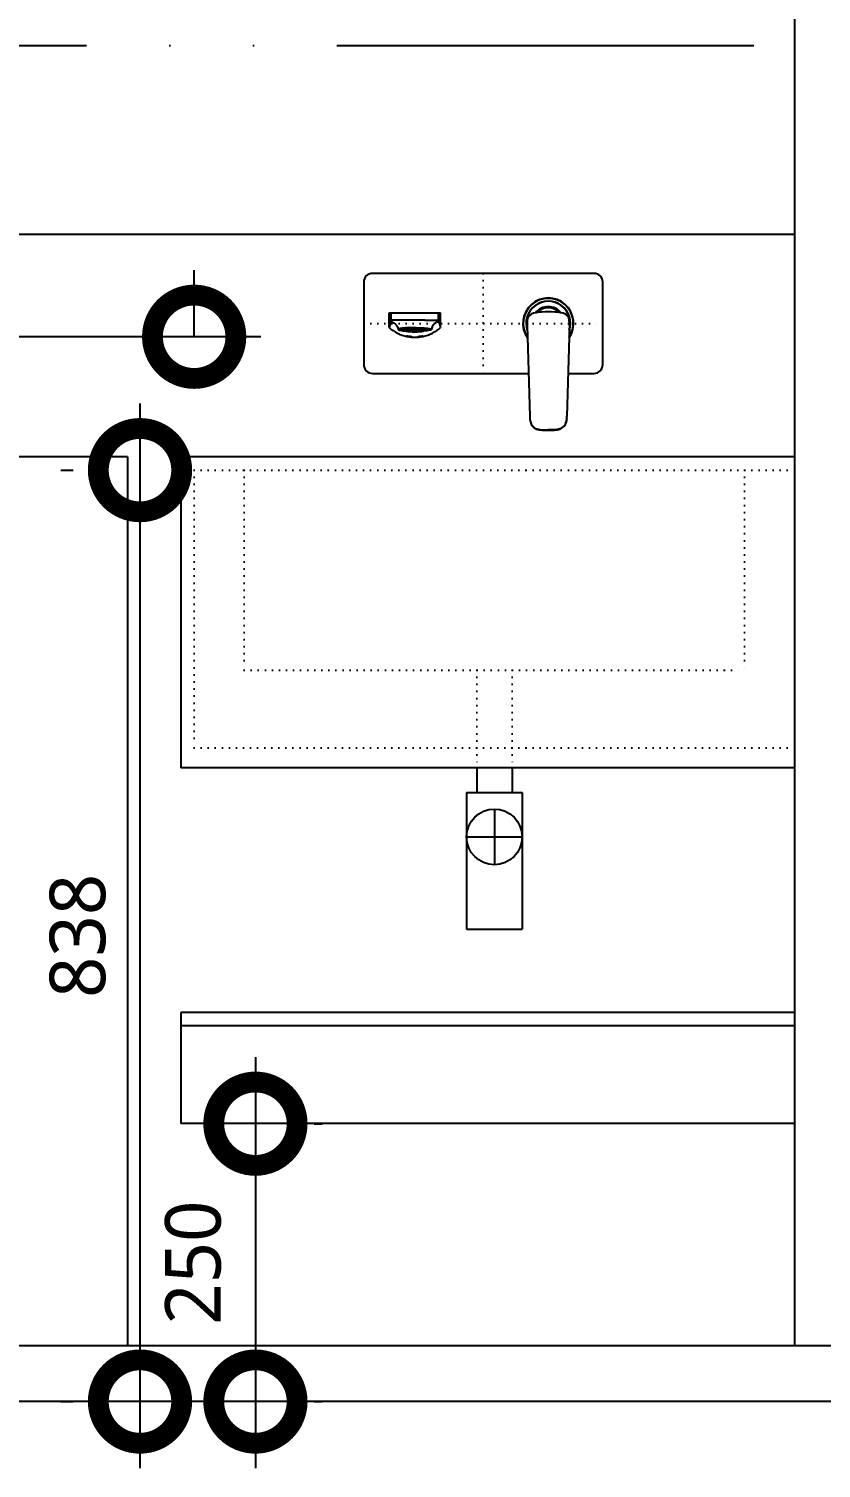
# Model space of a CAD drawing. Header units: millimetres. Extents: x 0 to 460316, y -63250 to 103204.
# Drawn here: x 181875 to 182587, y 47692 to 48987 of the extents above; entities that cross this region are included whole.
import ezdxf

# ---------------------------------------------------------------- set-up
doc = ezdxf.new("R2010")
doc.units = ezdxf.units.MM
doc.header["$LTSCALE"] = 25
doc.linetypes.add('ACAD_ISO05W100', pattern=[33, 24, -3, 0, -3, 0, -3])
doc.linetypes.add('DOT', pattern=[0.25, 0, -0.25])
for name, color, linetype in [('06-LIGHT', 4, 'Continuous'), ('ac-site', 253, 'Continuous'), ('ac-text', 7, 'Continuous'), ('BATH', 4, 'Continuous')]:
    doc.layers.add(name, color=color, linetype=linetype)
doc.styles.add('맑은고딕', font='malgun.ttf')
doc.dimstyles.new('세부 도면', dxfattribs={"dimtxt": 50, "dimasz": 150, "dimexe": 60, "dimexo": 120, "dimgap": 30, "dimtad": 1, "dimtoh": 1, "dimdec": 0, "dimlunit": 6, "dimtxsty": '맑은고딕', "dimblk": 'DOTSMALL', "dimcen": 2.5, "dimdle": 60, "dimclrt": 7, "dimadec": 0, "dimazin": 0, "dimtfac": 1, "dimtdec": 0, "dimtmove": 2, "dimatfit": 3, "dimldrblk": 'DOTSMALL', "dimfxl": 5, "dimarcsym": 0})

# ---------------------------------------------------------------- blocks, each defined once
blk = doc.blocks.new('_DotSmall')
at = {"color": 0, "linetype": 'ByBlock', "const_width": 0.5}
blk.add_lwpolyline([(-0.0625, 0, 1), (0.0625, 0, 1)], format="xyb", close=True, dxfattribs=at)
blk = doc.blocks.new('*D453')
at = {"layer": 'ac-site', "color": 0, "lineweight": -2}
for p, q in [((181248.3, 48710.4), (181248.3, 48770.4)), ((182023.3, 48710.4), (182023.3, 48770.4)), ((182083.3, 48710.4), (181188.3, 48710.4))]:
    blk.add_line(p, q, dxfattribs=at)
at = {"layer": 'Defpoints', "color": 0}
for p in [(181248.3, 48710.4), (181248.3, 48590.4), (182023.3, 48590.4)]:
    blk.add_point(p, dxfattribs=at)
at = {"layer": 'ac-site', "color": 0, "lineweight": -2, "xscale": 150, "yscale": 150, "zscale": 150, "rotation": 180}
blk.add_blockref('_DotSmall', (181248.3, 48710.4), dxfattribs=at)
at = {"layer": 'ac-site', "color": 0, "lineweight": -2, "xscale": 150, "yscale": 150, "zscale": 150}
blk.add_blockref('_DotSmall', (182023.3, 48710.4), dxfattribs=at)
at = {"layer": 'ac-site', "color": 7, "insert": (181635.8, 48765.8), "char_height": 50, "attachment_point": 5, "style": '맑은고딕'}
blk.add_mtext('775', dxfattribs=at)
blk = doc.blocks.new('*D454')
at = {"layer": 'ac-site', "color": 0, "lineweight": -2}
for p, q in [((181974.6, 48650.4), (181974.6, 47692.4)), ((181903.3, 48590.4), (181914.6, 48590.4)), ((181903.3, 47752.4), (181914.6, 47752.4))]:
    blk.add_line(p, q, dxfattribs=at)
at = {"layer": 'Defpoints', "color": 0}
for p in [(182023.3, 48590.4), (181974.6, 47752.4), (182023.3, 47752.4)]:
    blk.add_point(p, dxfattribs=at)
at = {"layer": 'ac-site', "color": 0, "lineweight": -2, "xscale": 150, "yscale": 150, "zscale": 150}
for p, rotation in [((181974.6, 48590.4), 90), ((181974.6, 47752.4), 270)]:
    blk.add_blockref('_DotSmall', p, dxfattribs=dict(at, rotation=rotation))
at = {"layer": 'ac-site', "color": 7, "insert": (181918.7, 48171.4), "char_height": 50, "attachment_point": 5, "rotation": 90, "style": '맑은고딕'}
blk.add_mtext('838', dxfattribs=at)
blk = doc.blocks.new('*D460')
at = {"layer": 'ac-site', "color": 0, "lineweight": -2}
for p, q in [((182078.4, 48062.4), (182078.4, 47692.4)), ((182131.3, 48002.4), (182138.4, 48002.4)), ((182131.3, 47752.4), (182138.4, 47752.4))]:
    blk.add_line(p, q, dxfattribs=at)
at = {"layer": 'Defpoints', "color": 0}
for p in [(182011.3, 48002.4), (182011.3, 47752.4), (182078.4, 47752.4)]:
    blk.add_point(p, dxfattribs=at)
at = {"layer": 'ac-site', "color": 0, "lineweight": -2, "xscale": 150, "yscale": 150, "zscale": 150}
for p, rotation in [((182078.4, 48002.4), 90), ((182078.4, 47752.4), 270)]:
    blk.add_blockref('_DotSmall', p, dxfattribs=dict(at, rotation=rotation))
at = {"layer": 'ac-site', "color": 7, "insert": (182022.5, 47877.4), "char_height": 50, "attachment_point": 5, "rotation": 90, "style": '맑은고딕'}
blk.add_mtext('250', dxfattribs=at)

msp = doc.modelspace()

# ---------------------------------------------------------------- linework, layer by layer
at = {"lineweight": -3}
for p, q in [((182175.76, 48759.45), (182175.76, 48685.45)), ((182382.76, 48767.45), (182183.76, 48767.45)), ((182390.76, 48685.45), (182390.76, 48759.45)), ((182198.56, 48731.95), (182244.97, 48731.95)), ((182198.56, 48718.79), (182198.56, 48731.95)), ((182200.15, 48723.91), (182198.56, 48718.79)), ((182200.25, 48724.24), (182200.15, 48723.91)), ((182200.44, 48724.84), (182200.25, 48724.24)), ((182200.48, 48724.96), (182200.44, 48724.84)), ((182200.48, 48724.96), (182200.48, 48731.95)), ((182204.46, 48721.65), (182204.47, 48721.65)), ((182239.06, 48721.65), (182239.06, 48721.65)), ((182243.05, 48724.96), (182243.05, 48731.95)), ((182243.05, 48724.96), (182243.08, 48724.84)), ((182243.08, 48724.84), (182243.27, 48724.24)), ((182243.27, 48724.24), (182243.37, 48723.91)), ((182243.37, 48723.91), (182244.97, 48718.79)), ((182244.97, 48718.79), (182244.97, 48731.95)), ((182322.74, 48720.4), (182325.04, 48638.6)), ((182360.78, 48720.4), (182358.49, 48638.6)), ((182360.8, 48721.44), (182360.8, 48722.74)), ((182212.76, 48717.9), (182212.76, 48716.77)), ((182212.76, 48716.77), (182212.81, 48716.67)), ((182212.81, 48716.67), (182213.81, 48715.69)), ((182213.78, 48715.64), (182213.86, 48715.63)), ((182214.86, 48716.04), (182214.31, 48716.08)), ((182214.66, 48716.15), (182215.26, 48716.12)), ((182214.66, 48716.15), (182214.66, 48716.15)), ((182214.76, 48716.05), (182214.76, 48715.97)), ((182214.76, 48715.97), (182214.86, 48715.97)), ((182214.86, 48715.97), (182214.86, 48716.04)), ((182215.76, 48716.08), (182215.16, 48716.04)), ((182215.16, 48716.04), (182215.16, 48715.97)), ((182215.16, 48715.97), (182215.76, 48715.94)), ((182215.26, 48715.9), (182215.18, 48715.89)), ((182215.26, 48716.12), (182215.26, 48716.26)), ((182215.26, 48716.12), (182215.86, 48716.15)), ((182215.86, 48715.86), (182215.26, 48715.9)), ((182215.86, 48716.23), (182215.28, 48716.26)), ((182215.61, 48716.31), (182215.76, 48716.3)), ((182215.76, 48716.3), (182216.36, 48716.33)), ((182215.76, 48716.3), (182215.76, 48716.32)), ((182216.36, 48716.04), (182215.76, 48716.08)), ((182215.76, 48715.94), (182215.76, 48716.08)), ((182215.76, 48715.94), (182216.36, 48715.97)), ((182215.86, 48716.15), (182215.86, 48716.23)), ((182215.86, 48715.81), (182215.86, 48715.86)), ((182216.76, 48716.26), (182216.16, 48716.23)), ((182216.16, 48716.23), (182216.16, 48716.15)), ((182216.16, 48716.15), (182216.76, 48716.12)), ((182216.76, 48715.9), (182216.16, 48715.86)), ((182216.16, 48715.86), (182216.16, 48715.79)), ((182216.16, 48715.79), (182216.76, 48715.75)), ((182216.35, 48716.39), (182216.32, 48716.39)), ((182216.36, 48716.39), (182216.35, 48716.39)), ((182216.36, 48716.33), (182216.36, 48716.39)), ((182216.36, 48715.97), (182216.36, 48716.04)), ((182216.65, 48716.42), (182216.64, 48716.42)), ((182217.26, 48716.44), (182216.66, 48716.41)), ((182216.66, 48716.41), (182216.66, 48716.33)), ((182216.66, 48716.33), (182217.26, 48716.3)), ((182217.26, 48716.08), (182216.66, 48716.04)), ((182216.66, 48716.04), (182216.66, 48715.97)), ((182216.66, 48715.97), (182217.26, 48715.94)), ((182217.36, 48716.23), (182216.76, 48716.26)), ((182216.76, 48716.12), (182216.76, 48716.26)), ((182216.76, 48716.12), (182217.36, 48716.15)), ((182217.36, 48715.86), (182216.76, 48715.9)), ((182216.76, 48715.75), (182216.76, 48715.9)), ((182216.76, 48715.75), (182217.36, 48715.79)), ((182217.26, 48715.72), (182216.96, 48715.7)), ((182217.26, 48716.46), (182217.25, 48716.46)), ((182217.86, 48716.41), (182217.26, 48716.44)), ((182217.26, 48716.3), (182217.26, 48716.44)), ((182217.26, 48716.3), (182217.86, 48716.33)), ((182217.86, 48716.04), (182217.26, 48716.08)), ((182217.26, 48715.94), (182217.26, 48716.08)), ((182217.26, 48715.94), (182217.86, 48715.97)), ((182217.86, 48715.68), (182217.26, 48715.72)), ((182217.36, 48716.15), (182217.36, 48716.23)), ((182217.36, 48715.79), (182217.36, 48715.86)), ((182218.26, 48716.26), (182217.66, 48716.23)), ((182217.66, 48716.23), (182217.66, 48716.15)), ((182217.66, 48716.15), (182218.26, 48716.12)), ((182218.26, 48715.9), (182217.66, 48715.86)), ((182217.66, 48715.86), (182217.66, 48715.79)), ((182217.66, 48715.79), (182218.26, 48715.75)), ((182217.86, 48716.33), (182217.86, 48716.41)), ((182217.86, 48715.97), (182217.86, 48716.04)), ((182217.86, 48715.64), (182217.86, 48715.68)), ((182218.26, 48716.48), (182217.88, 48716.5)), ((182218.76, 48716.44), (182218.16, 48716.41)), ((182218.16, 48716.41), (182218.16, 48716.33)), ((182218.16, 48716.33), (182218.76, 48716.3)), ((182218.76, 48715.72), (182218.16, 48715.68)), ((182218.16, 48715.68), (182218.16, 48715.62)), ((182218.29, 48716.53), (182218.26, 48716.52)), ((182218.26, 48716.48), (182218.26, 48716.52)), ((182218.86, 48716.51), (182218.26, 48716.48)), ((182218.86, 48716.23), (182218.26, 48716.26)), ((182218.26, 48716.12), (182218.26, 48716.26)), ((182218.26, 48716.12), (182218.86, 48716.15)), ((182218.86, 48715.86), (182218.26, 48715.9)), ((182218.26, 48715.75), (182218.26, 48715.9)), ((182218.26, 48715.75), (182218.86, 48715.79)), ((182219.36, 48716.41), (182218.76, 48716.44)), ((182218.76, 48716.3), (182218.76, 48716.44)), ((182218.76, 48716.3), (182219.36, 48716.33)), ((182219.36, 48715.68), (182218.76, 48715.72)), ((182218.86, 48716.55), (182218.86, 48716.51)), ((182218.86, 48716.15), (182218.86, 48716.23)), ((182218.86, 48715.79), (182218.86, 48715.86)), ((182218.96, 48715.71), (182218.96, 48715.59)), ((182218.96, 48715.59), (182219.36, 48715.61)), ((182219.16, 48716.51), (182219.16, 48716.56)), ((182219.76, 48716.48), (182219.16, 48716.51)), ((182219.76, 48716.26), (182219.16, 48716.23)), ((182219.16, 48716.23), (182219.16, 48716.15)), ((182219.16, 48716.15), (182219.76, 48716.12)), ((182219.76, 48715.9), (182219.16, 48715.86)), ((182219.16, 48715.86), (182219.16, 48715.79)), ((182219.16, 48715.79), (182219.76, 48715.75)), ((182219.36, 48716.33), (182219.36, 48716.41)), ((182219.36, 48715.61), (182219.36, 48715.68)), ((182220.26, 48716.44), (182219.66, 48716.41)), ((182219.66, 48716.41), (182219.66, 48716.33)), ((182219.66, 48716.33), (182220.26, 48716.3)), ((182220.26, 48716.08), (182219.66, 48716.04)), ((182219.66, 48716.04), (182219.66, 48715.97)), ((182219.66, 48715.97), (182220.26, 48715.94)), ((182220.26, 48715.72), (182219.66, 48715.68)), ((182219.66, 48715.68), (182219.66, 48715.61)), ((182219.66, 48715.61), (182220.26, 48715.57)), ((182219.76, 48716.48), (182219.76, 48716.58)), ((182220.36, 48716.51), (182219.76, 48716.48)), ((182220.36, 48716.23), (182219.76, 48716.26)), ((182219.76, 48716.12), (182219.76, 48716.26)), ((182219.76, 48716.12), (182220.36, 48716.15)), ((182220.36, 48715.86), (182219.76, 48715.9)), ((182219.76, 48715.75), (182219.76, 48715.9)), ((182219.76, 48715.75), (182220.36, 48715.79)), ((182220.86, 48716.41), (182220.26, 48716.44)), ((182220.26, 48716.3), (182220.26, 48716.44)), ((182220.26, 48716.3), (182220.86, 48716.33)), ((182220.86, 48716.04), (182220.26, 48716.08)), ((182220.26, 48715.94), (182220.26, 48716.08)), ((182220.26, 48715.94), (182220.86, 48715.97)), ((182220.86, 48715.68), (182220.26, 48715.72)), ((182220.26, 48715.57), (182220.26, 48715.72)), ((182220.26, 48715.57), (182220.86, 48715.61)), ((182220.27, 48716.59), (182220.36, 48716.59)), ((182220.36, 48716.59), (182220.36, 48716.51)), ((182220.36, 48716.15), (182220.36, 48716.23)), ((182220.36, 48715.79), (182220.36, 48715.86)), ((182220.66, 48716.59), (182220.92, 48716.6)), ((182220.66, 48716.51), (182220.66, 48716.59)), ((182221.26, 48716.48), (182220.66, 48716.51)), ((182221.26, 48716.26), (182220.66, 48716.23)), ((182220.66, 48716.23), (182220.66, 48716.15)), ((182220.66, 48716.15), (182221.26, 48716.12)), ((182221.26, 48715.9), (182220.66, 48715.86)), ((182220.66, 48715.86), (182220.66, 48715.79)), ((182220.66, 48715.79), (182221.26, 48715.75)), ((182220.86, 48716.33), (182220.86, 48716.41)), ((182220.86, 48715.97), (182220.86, 48716.04)), ((182220.86, 48715.61), (182220.86, 48715.68)), ((182221.76, 48716.08), (182221.16, 48716.04)), ((182221.16, 48716.04), (182221.16, 48715.97)), ((182221.16, 48715.97), (182221.76, 48715.94)), ((182221.76, 48715.72), (182221.16, 48715.68)), ((182221.16, 48715.68), (182221.16, 48715.61)), ((182221.16, 48715.61), (182221.76, 48715.57)), ((182221.22, 48715.54), (182221.26, 48715.54)), ((182221.26, 48716.48), (182221.26, 48716.61)), ((182221.86, 48716.51), (182221.26, 48716.48)), ((182221.86, 48716.23), (182221.26, 48716.26)), ((182221.26, 48716.12), (182221.26, 48716.26)), ((182221.26, 48716.12), (182221.86, 48716.15)), ((182221.86, 48715.86), (182221.26, 48715.9)), ((182221.26, 48715.75), (182221.26, 48715.9)), ((182221.26, 48715.75), (182221.86, 48715.79)), ((182221.31, 48715.54), (182221.26, 48715.54)), ((182221.52, 48716.61), (182221.86, 48716.59)), ((182221.86, 48716.61), (182221.76, 48716.61)), ((182222.36, 48716.04), (182221.76, 48716.08)), ((182221.76, 48715.94), (182221.76, 48716.08)), ((182221.76, 48715.94), (182222.36, 48715.97)), ((182222.36, 48715.68), (182221.76, 48715.72)), ((182221.76, 48715.57), (182221.76, 48715.72)), ((182221.76, 48715.57), (182222.36, 48715.61)), ((182221.86, 48716.59), (182221.86, 48716.51)), ((182221.86, 48716.15), (182221.86, 48716.23)), ((182221.86, 48715.79), (182221.86, 48715.86)), ((182222.16, 48716.59), (182222.44, 48716.6)), ((182222.16, 48716.51), (182222.16, 48716.59)), ((182222.76, 48716.48), (182222.16, 48716.51)), ((182222.76, 48716.26), (182222.16, 48716.23)), ((182222.16, 48716.23), (182222.16, 48716.15)), ((182222.16, 48716.15), (182222.76, 48716.12)), ((182222.76, 48715.9), (182222.16, 48715.86)), ((182222.16, 48715.86), (182222.16, 48715.79)), ((182222.16, 48715.79), (182222.76, 48715.75)), ((182222.36, 48715.97), (182222.36, 48716.04)), ((182222.36, 48715.61), (182222.36, 48715.68)), ((182223.26, 48716.44), (182222.66, 48716.41)), ((182222.66, 48716.41), (182222.66, 48716.33)), ((182222.66, 48716.33), (182223.26, 48716.3)), ((182223.26, 48716.08), (182222.66, 48716.04)), ((182222.66, 48716.04), (182222.66, 48715.97)), ((182222.66, 48715.97), (182223.26, 48715.94)), ((182223.26, 48715.72), (182222.66, 48715.68)), ((182222.66, 48715.68), (182222.66, 48715.61)), ((182222.66, 48715.61), (182223.26, 48715.57)), ((182222.76, 48716.48), (182222.76, 48716.6)), ((182223.36, 48716.51), (182222.76, 48716.48)), ((182223.36, 48716.23), (182222.76, 48716.26)), ((182222.76, 48716.12), (182222.76, 48716.26)), ((182222.76, 48716.12), (182223.36, 48716.15)), ((182223.36, 48715.86), (182222.76, 48715.9)), ((182222.76, 48715.75), (182222.76, 48715.9)), ((182222.76, 48715.75), (182223.36, 48715.79)), ((182223.3, 48717.69), (182223.26, 48717.7)), ((182223.86, 48716.41), (182223.26, 48716.44)), ((182223.26, 48716.3), (182223.26, 48716.44)), ((182223.26, 48716.3), (182223.86, 48716.33)), ((182223.86, 48716.04), (182223.26, 48716.08)), ((182223.26, 48715.94), (182223.26, 48716.08)), ((182223.26, 48715.94), (182223.86, 48715.97)), ((182223.86, 48715.68), (182223.26, 48715.72)), ((182223.26, 48715.57), (182223.26, 48715.72)), ((182223.26, 48715.57), (182223.86, 48715.61)), ((182223.27, 48716.59), (182223.36, 48716.59)), ((182223.36, 48716.59), (182223.36, 48716.51)), ((182223.36, 48716.15), (182223.36, 48716.23)), ((182223.36, 48715.79), (182223.36, 48715.86)), ((182223.66, 48716.51), (182223.66, 48716.58)), ((182224.26, 48716.48), (182223.66, 48716.51)), ((182224.26, 48716.26), (182223.66, 48716.23)), ((182223.66, 48716.23), (182223.66, 48716.15)), ((182223.66, 48716.15), (182224.26, 48716.12)), ((182224.26, 48715.9), (182223.66, 48715.86)), ((182223.66, 48715.86), (182223.66, 48715.79)), ((182223.66, 48715.79), (182224.26, 48715.75)), ((182223.86, 48716.33), (182223.86, 48716.41)), ((182223.86, 48715.97), (182223.86, 48716.04)), ((182223.86, 48715.61), (182223.86, 48715.68)), ((182224.76, 48716.08), (182224.16, 48716.04)), ((182224.16, 48716.04), (182224.16, 48715.97)), ((182224.16, 48715.97), (182224.76, 48715.94)), ((182224.76, 48715.72), (182224.16, 48715.68)), ((182224.16, 48715.68), (182224.16, 48715.61)), ((182224.16, 48715.61), (182224.56, 48715.59)), ((182224.26, 48716.48), (182224.26, 48716.57)), ((182224.27, 48716.57), (182224.26, 48716.57)), ((182224.86, 48716.51), (182224.26, 48716.48)), ((182224.86, 48716.23), (182224.26, 48716.26)), ((182224.26, 48716.12), (182224.26, 48716.26)), ((182224.26, 48716.12), (182224.86, 48716.15)), ((182224.86, 48715.86), (182224.26, 48715.9)), ((182224.26, 48715.75), (182224.26, 48715.9)), ((182224.26, 48715.75), (182224.86, 48715.79)), ((182224.56, 48715.71), (182224.56, 48715.59)), ((182225.36, 48716.04), (182224.76, 48716.08)), ((182224.76, 48715.94), (182224.76, 48716.08)), ((182224.76, 48715.94), (182225.36, 48715.97)), ((182225.36, 48715.68), (182224.76, 48715.72)), ((182224.86, 48716.54), (182224.86, 48716.51)), ((182224.86, 48716.15), (182224.86, 48716.23)), ((182224.86, 48715.79), (182224.86, 48715.86)), ((182225.16, 48716.51), (182225.16, 48716.53)), ((182225.23, 48716.53), (182225.16, 48716.53)), ((182225.76, 48716.48), (182225.16, 48716.51)), ((182225.76, 48716.26), (182225.16, 48716.23)), ((182225.16, 48716.23), (182225.16, 48716.15)), ((182225.16, 48716.15), (182225.76, 48716.12)), ((182225.76, 48715.9), (182225.16, 48715.86)), ((182225.16, 48715.86), (182225.16, 48715.79)), ((182225.16, 48715.79), (182225.76, 48715.75)), ((182225.36, 48715.97), (182225.36, 48716.04)), ((182225.36, 48715.62), (182225.36, 48715.68)), ((182226.26, 48716.44), (182225.66, 48716.41)), ((182225.66, 48716.41), (182225.66, 48716.33)), ((182225.66, 48716.33), (182226.26, 48716.3)), ((182226.26, 48716.08), (182225.66, 48716.04)), ((182225.66, 48716.04), (182225.66, 48715.97)), ((182225.66, 48715.97), (182226.26, 48715.94)), ((182226.26, 48715.72), (182225.66, 48715.68)), ((182225.66, 48715.68), (182225.66, 48715.64)), ((182225.77, 48716.5), (182225.68, 48716.5)), ((182225.9, 48716.49), (182225.76, 48716.48)), ((182225.76, 48716.48), (182225.76, 48716.49)), ((182226.36, 48716.23), (182225.76, 48716.26)), ((182225.76, 48716.12), (182225.76, 48716.26)), ((182225.76, 48716.12), (182226.36, 48716.15)), ((182226.36, 48715.86), (182225.76, 48715.9)), ((182225.76, 48715.75), (182225.76, 48715.9)), ((182225.76, 48715.75), (182226.36, 48715.79)), ((182226.27, 48716.46), (182226.26, 48716.46)), ((182226.86, 48716.41), (182226.26, 48716.44)), ((182226.26, 48716.3), (182226.26, 48716.44)), ((182226.26, 48716.3), (182226.86, 48716.33)), ((182226.86, 48716.04), (182226.26, 48716.08)), ((182226.26, 48715.94), (182226.26, 48716.08)), ((182226.26, 48715.94), (182226.86, 48715.97)), ((182226.56, 48715.7), (182226.26, 48715.72)), ((182226.36, 48716.15), (182226.36, 48716.23)), ((182226.36, 48715.79), (182226.36, 48715.86)), ((182227.26, 48716.26), (182226.66, 48716.23)), ((182226.66, 48716.23), (182226.66, 48716.15)), ((182226.66, 48716.15), (182227.26, 48716.12)), ((182227.26, 48715.9), (182226.66, 48715.86)), ((182226.66, 48715.86), (182226.66, 48715.79)), ((182226.66, 48715.79), (182227.21, 48715.76)), ((182226.86, 48716.33), (182226.86, 48716.41)), ((182226.86, 48715.97), (182226.86, 48716.04)), ((182226.88, 48716.42), (182226.88, 48716.42)), ((182227.16, 48716.39), (182227.16, 48716.33)), ((182227.17, 48716.39), (182227.16, 48716.39)), ((182227.16, 48716.33), (182227.76, 48716.3)), ((182227.76, 48716.08), (182227.16, 48716.04)), ((182227.16, 48716.04), (182227.16, 48715.97)), ((182227.16, 48715.97), (182227.76, 48715.94)), ((182227.2, 48716.39), (182227.17, 48716.39)), ((182227.21, 48715.9), (182227.21, 48715.76)), ((182227.86, 48716.23), (182227.26, 48716.26)), ((182227.26, 48716.12), (182227.26, 48716.26)), ((182227.26, 48716.12), (182227.86, 48716.15)), ((182227.86, 48715.86), (182227.26, 48715.9)), ((182227.76, 48716.3), (182227.76, 48716.32)), ((182227.76, 48716.3), (182227.91, 48716.31)), ((182228.36, 48716.04), (182227.76, 48716.08)), ((182227.76, 48715.94), (182227.76, 48716.08)), ((182227.76, 48715.94), (182228.36, 48715.97)), ((182227.86, 48716.15), (182227.86, 48716.23)), ((182227.86, 48715.83), (182227.86, 48715.86)), ((182228.38, 48716.24), (182228.16, 48716.23)), ((182228.16, 48716.23), (182228.16, 48716.15)), ((182228.16, 48716.15), (182228.76, 48716.12)), ((182228.36, 48715.97), (182228.36, 48716.04)), ((182229.21, 48716.08), (182228.66, 48716.04)), ((182228.66, 48716.04), (182228.66, 48715.97)), ((182228.66, 48715.97), (182228.77, 48715.97)), ((182228.76, 48716.12), (182228.76, 48716.18)), ((182228.76, 48716.12), (182228.98, 48716.13)), ((182228.77, 48716.05), (182228.77, 48715.97)), ((182229.75, 48715.64), (182229.67, 48715.63)), ((182230.71, 48716.67), (182229.72, 48715.69)), ((182230.76, 48717.9), (182230.76, 48716.77)), ((182183.76, 48677.45), (182323.95, 48677.45)), ((182359.58, 48677.45), (182382.76, 48677.45)), ((182325.04, 48638.6), (182325.19, 48636.37)), ((182325.48, 48634.7), (182325.49, 48634.66)), ((182357.91, 48633.94), (182358.33, 48636.37)), ((182358.04, 48634.7), (182358.03, 48634.66)), ((182358.33, 48636.37), (182358.49, 48638.6)), ((182277.36, 48322.45), (182277.36, 48300.45)), ((182309.16, 48322.45), (182309.16, 48300.45)), ((182268.26, 48300.45), (182318.26, 48300.45)), ((182268.26, 48300.45), (182268.26, 48177.45)), ((182318.26, 48300.45), (182318.26, 48177.45)), ((182268.26, 48177.45), (182318.26, 48177.45))]:
    msp.add_line(p, q, dxfattribs=at)
for points in [[(182341.76, 48732.81), (182338.94, 48732.78), (182335.99, 48732.67), (182333.25, 48732.44), (182330.73, 48732.07), (182328.4, 48731.49), (182326.32, 48730.6), (182324.59, 48729.24), (182323.44, 48727.36), (182322.89, 48725.17), (182322.72, 48722.74)], [(182360.8, 48722.74), (182360.63, 48725.17), (182360.08, 48727.36), (182358.93, 48729.24), (182357.21, 48730.6), (182355.12, 48731.49), (182352.8, 48732.07), (182350.27, 48732.44), (182347.53, 48732.67), (182344.58, 48732.78), (182341.76, 48732.81)], [(182202.96, 48722.97), (182203.02, 48722.93), (182203.19, 48722.8), (182203.51, 48722.54), (182203.99, 48722.11), (182204.46, 48721.65)], [(182204.47, 48721.65), (182205, 48721.05), (182205.61, 48720.2), (182206.11, 48719.3), (182206.47, 48718.38), (182206.69, 48717.52), (182206.76, 48716.95)], [(182239.06, 48721.65), (182238.53, 48721.05), (182237.91, 48720.2), (182237.42, 48719.3), (182237.06, 48718.38), (182236.83, 48717.52), (182236.76, 48716.95)], [(182240.56, 48722.97), (182240.5, 48722.93), (182240.33, 48722.8), (182240.01, 48722.54), (182239.53, 48722.11), (182239.06, 48721.65)], [(182325.19, 48636.37), (182325.62, 48633.94), (182326.37, 48631.77), (182327.54, 48629.88), (182329.18, 48628.41), (182331.2, 48627.4), (182333.55, 48626.78), (182336.16, 48626.46), (182339.01, 48626.33), (182341.76, 48626.3)], [(182341.76, 48626.3), (182344.52, 48626.33), (182347.36, 48626.46), (182349.98, 48626.78), (182352.32, 48627.4), (182354.35, 48628.41), (182355.98, 48629.88), (182357.15, 48631.77), (182357.91, 48633.94)]]:
    msp.add_lwpolyline(points, dxfattribs=at)
for centre, radius, start, end in [((182183.76, 48759.45), 8, 90, 180), ((182382.76, 48759.45), 8, 0, 90), ((182341.76, 48722.45), 22.85, 324.96225, 215.03775), ((182341.76, 48722.45), 22.5, 326.33749, 213.66251), ((182341.76, 48722.45), 20, 340.84728, 199.15272), ((182341.76, 48722.45), 19.85, 342.27291, 197.72709), ((182341.76, 48722.45), 15, 39.15761, 140.84239), ((182341.76, 48722.45), 13.95, 44.6077, 135.39164), ((182223.62, 48765.7), 47.59, 240.59235, 241.94249), ((182223.78, 44772.09), 3953.37, 90.02925, 90.16025), ((182219.82, 44835.58), 3889.88, 89.83725, 89.97137), ((182219.9, 48765.7), 47.59, 298.05751, 299.40765), ((182358.45, 48722.12), 35.73, 179.00167, 179.9527), ((182370.37, 48722.11), 47.66, 179.95146, 180.80085), ((182394.99, 48722.47), 72.28, 180.81674, 181.64504), ((182288.53, 48722.47), 72.28, 358.35496, 359.18326), ((182325.08, 48722.12), 35.73, 0.0473, 1.10636), ((182313.15, 48722.11), 47.66, 359.19915, 0.04854), ((182221.76, 48744.83), 34.88, 228.30202, 258.1042), ((182212.6, 48706.84), 10.96, 102.01322, 102.22504), ((182214.72, 48694.96), 23.03, 98.19531, 98.95242), ((182217.06, 48754.6), 38.25, 263.58662, 263.71453), ((182221.77, 48744.86), 34.91, 258.10537, 264.78567), ((182218.91, 48683.8), 33.82, 95.17754, 96.20858), ((182219.46, 48677.79), 39.85, 94.75956, 95.18249), ((182219.98, 48671.36), 46.3, 94.00756, 94.74452), ((182219.54, 48683.1), 33.44, 94.97306, 95.45717), ((182219.76, 48680.59), 35.96, 94.798, 94.96524), ((182220.14, 48675.95), 40.61, 94.07162, 94.78309), ((182220.39, 48672.41), 44.16, 93.93994, 94.06948), ((182220.59, 48669.51), 47.08, 93.57969, 93.93656), ((182220.78, 48666.53), 50.06, 93.35816, 93.57954), ((182220.99, 48662.79), 53.81, 92.91387, 93.35366), ((182220.96, 48768.82), 53.27, 266.6626, 266.98577), ((182221.28, 48656.92), 59.69, 92.33209, 92.87453), ((182221.76, 48744.86), 34.91, 264.78974, 269.9973), ((182221.45, 48652.88), 63.72, 92.0632, 92.33282), ((182221.72, 48787.72), 72.18, 267.81329, 269.60566), ((182221.58, 48649.01), 67.6, 91.54759, 92.05906), ((182221.7, 48636.32), 81.39, 91.01478, 91.43679), ((182221.69, 48644.9), 71.71, 91.06546, 91.54602), ((182221.74, 48634.26), 83.45, 90.73733, 91.01488), ((182221.73, 48642.96), 73.65, 90.83185, 91.06601), ((182221.75, 48633.37), 84.33, 90.60238, 90.73737), ((182221.76, 48640.99), 75.62, 90.37577, 90.83065), ((182221.76, 48632.48), 85.23, 90.40082, 90.60231), ((182221.76, 48631.68), 86.03, 90.00034, 90.40081), ((182221.76, 48640.26), 76.35, 89.99999, 90.37613), ((182221.76, 48791.95), 76.41, 269.66162, 270.00013), ((182221.76, 48631.88), 85.83, 89.59901, 90.00074), ((182221.78, 48788.95), 73.42, 269.98926, 272.1722), ((182221.76, 48744.86), 34.91, 270.0027, 275.21026), ((182221.76, 48640.22), 76.39, 89.69903, 89.92473), ((182221.77, 48640.99), 75.62, 89.24532, 89.7001), ((182221.77, 48632.5), 85.21, 89.39648, 89.59893), ((182221.79, 48634.11), 83.6, 88.98762, 89.39775), ((182221.8, 48643.41), 73.2, 88.77506, 89.24695), ((182221.84, 48637.05), 80.66, 88.55994, 88.96223), ((182221.85, 48645.62), 70.99, 88.53083, 88.77507), ((182221.94, 48649), 67.61, 88.0311, 88.53472), ((182221.9, 48639.6), 78.1, 88.33988, 88.56), ((182222.02, 48643.41), 74.3, 87.88153, 88.34348), ((182222.12, 48654.07), 62.54, 87.4809, 88.03021), ((182222.22, 48648.74), 68.97, 87.3844, 87.88527), ((182222.31, 48658.35), 58.25, 87.18831, 87.48077), ((182221.76, 48744.86), 34.91, 275.21433, 281.89463), ((182222.56, 48663.41), 53.18, 86.64337, 87.12383), ((182222.56, 48768.82), 53.27, 273.01423, 273.3374), ((182222.42, 48653.11), 64.59, 87.12229, 87.3842), ((182222.87, 48661.52), 56.17, 86.11441, 87.14792), ((182222.99, 48670.42), 46.17, 85.93381, 86.54253), ((182223.22, 48673.75), 42.82, 85.79912, 85.9239), ((182223.58, 48678.43), 38.13, 85.04032, 85.81578), ((182223.78, 48751.26), 35.66, 274.47134, 275.5205), ((182223.55, 48671.46), 46.21, 85.37015, 86.12027), ((182224.04, 48683.77), 32.77, 84.53785, 85.03192), ((182224.22, 48679.59), 38.05, 84.50141, 85.38741), ((182221.76, 48744.83), 34.88, 281.8958, 311.69798), ((182226.46, 48754.6), 38.25, 276.28547, 276.41338), ((182228.66, 48694), 23.99, 81.09691, 81.85453), ((182230.88, 48706.65), 11.15, 77.90083, 78.04102), ((182183.76, 48685.45), 8, 180, 270), ((182382.76, 48685.45), 8, 270, 0), ((182358.99, 48639.91), 33.98, 181.60327, 182.22014), ((182357.02, 48639.84), 32.01, 182.22017, 182.87102), ((182353.61, 48639.65), 28.59, 182.84333, 184.99213), ((182329.92, 48639.65), 28.59, 355.00787, 357.15667), ((182326.5, 48639.84), 32.01, 357.12898, 357.77983), ((182324.53, 48639.91), 33.98, 357.77986, 358.39673)]:
    msp.add_arc(centre, radius, start, end, dxfattribs=at)
for points, knots in [([(182212.72, 48725.45), (182211.81, 48725.44), (182209.99, 48725.44), (182207.34, 48725.41), (182205.22, 48725.39), (182203.69, 48725.35), (182202.74, 48725.32), (182201.99, 48725.28), (182201.44, 48725.24), (182201.04, 48725.2), (182200.75, 48725.14), (182200.51, 48725.07), (182200.48, 48724.96)], [0, 0, 0, 0, 0.2234487, 0.4421748, 0.647463, 0.7386325, 0.8166467, 0.8780118, 0.9224853, 0.9527058, 0.9722926, 1, 1, 1, 1]), ([(182201.23, 48723.7), (182201.37, 48723.65), (182201.97, 48723.46), (182202.56, 48723.22), (182202.96, 48722.97)], [0, 0, 0, 0, 0.2347521, 1, 1, 1, 1]), ([(182230.87, 48725.45), (182231.78, 48725.44), (182233.59, 48725.43), (182236.23, 48725.41), (182238.34, 48725.39), (182239.86, 48725.35), (182240.8, 48725.32), (182241.55, 48725.28), (182242.1, 48725.24), (182242.48, 48725.19), (182242.78, 48725.14), (182243.01, 48725.07), (182243.04, 48724.96)], [0, 0, 0, 0, 0.2239312, 0.4430406, 0.6484665, 0.7395377, 0.8173442, 0.8784613, 0.9227243, 0.9528084, 0.9723202, 1, 1, 1, 1]), ([(182242.29, 48723.7), (182242.15, 48723.65), (182241.55, 48723.46), (182240.97, 48723.22), (182240.56, 48722.97)], [0, 0, 0, 0, 0.2347521, 1, 1, 1, 1]), ([(182207.19, 48717.34), (182207.12, 48717.31), (182207.01, 48717.25), (182206.87, 48717.16), (182206.78, 48717.06), (182206.76, 48716.99), (182206.76, 48716.95)], [0, 0, 0, 0, 0.3532057, 0.6281015, 0.8350784, 1, 1, 1, 1]), ([(182206.76, 48716.95), (182206.77, 48716.88), (182206.88, 48716.76), (182207.06, 48716.65), (182207.28, 48716.56), (182207.54, 48716.46), (182208.01, 48716.33), (182209.12, 48716.1), (182211.1, 48715.84), (182212.81, 48715.7), (182213.78, 48715.64)], [0, 0, 0, 0, 0.0325935, 0.0577504, 0.08983, 0.1290484, 0.1754455, 0.2895515, 0.5989179, 1, 1, 1, 1]), ([(182208.26, 48717.65), (182208.05, 48717.6), (182207.69, 48717.52), (182207.33, 48717.4), (182207.19, 48717.34)], [0, 0, 0, 0, 0.5675007, 1, 1, 1, 1]), ([(182221.76, 48718.53), (182220.38, 48718.53), (182217.72, 48718.5), (182213.99, 48718.33), (182211.22, 48718.1), (182209.38, 48717.86), (182208.6, 48717.72), (182208.26, 48717.65)], [0, 0, 0, 0, 0.3060717, 0.5885629, 0.8258114, 0.9216871, 1, 1, 1, 1]), ([(182213.49, 48715.95), (182213.04, 48715.99), (182212.22, 48716.08), (182211.24, 48716.21), (182210.57, 48716.33), (182210.15, 48716.41), (182209.8, 48716.5), (182209.51, 48716.59), (182209.28, 48716.69), (182209.13, 48716.78), (182209.04, 48716.87), (182209.01, 48716.94), (182209.01, 48717.01), (182209.07, 48717.11), (182209.28, 48717.26), (182209.48, 48717.33), (182209.64, 48717.38)], [0, 0, 0, 0, 0.2455388, 0.4536396, 0.5423304, 0.6201978, 0.6869562, 0.7423985, 0.7865445, 0.8198143, 0.8435397, 0.853022, 0.862007, 0.8824024, 0.9109702, 1, 1, 1, 1]), ([(182221.76, 48718.3), (182221.03, 48718.3), (182219.59, 48718.28), (182217.48, 48718.23), (182215.5, 48718.13), (182213.72, 48718), (182212.38, 48717.87), (182211.44, 48717.74), (182210.86, 48717.65), (182210.36, 48717.55), (182209.96, 48717.46), (182209.67, 48717.36), (182209.52, 48717.3), (182209.46, 48717.27)], [0, 0, 0, 0, 0.1772842, 0.3492882, 0.5107404, 0.6568017, 0.7829331, 0.8372535, 0.8851112, 0.9260155, 0.9594294, 0.9846131, 1, 1, 1, 1]), ([(182212.79, 48716.59), (182212.39, 48716.64), (182211.66, 48716.73), (182210.71, 48716.9), (182210.09, 48717.06), (182209.75, 48717.21), (182209.63, 48717.28), (182209.59, 48717.32)], [0, 0, 0, 0, 0.369204, 0.6620188, 0.8724625, 0.9462343, 1, 1, 1, 1]), ([(182209.64, 48717.38), (182209.68, 48717.39), (182209.89, 48717.46), (182210.11, 48717.51), (182210.28, 48717.55)], [0, 0, 0, 0, 0.2207986, 1, 1, 1, 1]), ([(182210.32, 48717.55), (182210.38, 48717.57), (182210.65, 48717.62), (182210.92, 48717.67), (182211.13, 48717.7)], [0, 0, 0, 0, 0.2297273, 1, 1, 1, 1]), ([(182211.44, 48717.75), (182212.11, 48717.85), (182213.62, 48718.01), (182217.06, 48718.24), (182219.83, 48718.3), (182221.76, 48718.3)], [0, 0, 0, 0, 0.1979234, 0.4395993, 1, 1, 1, 1]), ([(182215.25, 48717.42), (182215.07, 48717.4), (182214.71, 48717.35), (182214.22, 48717.28), (182213.79, 48717.21), (182213.48, 48717.14), (182213.26, 48717.08), (182213.13, 48717.04), (182213.02, 48716.99), (182212.93, 48716.95), (182212.86, 48716.91), (182212.8, 48716.86), (182212.77, 48716.82), (182212.76, 48716.78), (182212.76, 48716.77)], [0, 0, 0, 0, 0.2147061, 0.4055539, 0.5709651, 0.7096955, 0.7687864, 0.8209461, 0.8661735, 0.9045666, 0.9363528, 0.9620143, 0.9825684, 1, 1, 1, 1]), ([(182216.32, 48716.39), (182216.13, 48716.37), (182215.77, 48716.33), (182215.26, 48716.26), (182214.82, 48716.19), (182214.5, 48716.13), (182214.28, 48716.07), (182214.14, 48716.03), (182214.03, 48715.99), (182213.93, 48715.95), (182213.86, 48715.91), (182213.81, 48715.86), (182213.77, 48715.82), (182213.76, 48715.79), (182213.76, 48715.77)], [0, 0, 0, 0, 0.2144393, 0.4056643, 0.5718036, 0.71132, 0.7707462, 0.8231538, 0.8685251, 0.9069082, 0.9384877, 0.9637113, 0.983539, 1, 1, 1, 1]), ([(182213.76, 48715.77), (182213.76, 48715.76), (182213.77, 48715.72), (182213.79, 48715.7), (182213.81, 48715.69)], [0, 0, 0, 0, 0.4518798, 1, 1, 1, 1]), ([(182213.81, 48715.69), (182213.82, 48715.67), (182213.86, 48715.64), (182213.95, 48715.59), (182214.11, 48715.53), (182214.35, 48715.46), (182214.65, 48715.39), (182215.02, 48715.32), (182215.61, 48715.23), (182216.47, 48715.14), (182217.63, 48715.05), (182218.93, 48714.99), (182220.32, 48714.95), (182221.28, 48714.94), (182221.76, 48714.94)], [0, 0, 0, 0, 0.007504, 0.0166852, 0.0404627, 0.0716919, 0.1103351, 0.1561787, 0.2089071, 0.3333522, 0.4797376, 0.643298, 0.8186423, 1, 1, 1, 1]), ([(182214.66, 48711.1), (182214.66, 48711.1), (182214.68, 48711.11), (182214.71, 48711.11), (182214.76, 48711.11), (182214.86, 48711.1), (182215.04, 48711.08), (182215.3, 48711.05), (182215.62, 48711.01), (182215.97, 48710.95), (182216.36, 48710.9), (182216.76, 48710.84), (182217.17, 48710.78), (182217.55, 48710.73), (182217.91, 48710.68), (182218.23, 48710.63), (182218.48, 48710.59), (182218.66, 48710.56), (182218.76, 48710.53), (182218.82, 48710.52), (182218.85, 48710.51), (182218.86, 48710.5), (182218.86, 48710.49)], [0, 0, 0, 0, 0.0031536, 0.0104065, 0.022282, 0.0387945, 0.085022, 0.1472443, 0.2228971, 0.3089912, 0.4021915, 0.4989886, 0.5957729, 0.6889183, 0.7749211, 0.8504958, 0.9127747, 0.9593487, 0.9761935, 0.988526, 0.9963402, 1, 1, 1, 1]), ([(182218.86, 48710.49), (182218.86, 48710.49), (182218.84, 48710.48), (182218.82, 48710.47), (182218.76, 48710.47), (182218.66, 48710.46), (182218.48, 48710.46), (182218.22, 48710.47), (182217.9, 48710.49), (182217.54, 48710.52), (182217.15, 48710.57), (182216.75, 48710.62), (182216.35, 48710.68), (182215.96, 48710.75), (182215.6, 48710.82), (182215.29, 48710.89), (182215.04, 48710.96), (182214.86, 48711.01), (182214.76, 48711.04), (182214.71, 48711.06), (182214.68, 48711.08), (182214.66, 48711.09), (182214.66, 48711.1)], [0, 0, 0, 0, 0.003365, 0.010779, 0.022714, 0.0391898, 0.0851404, 0.1469856, 0.2223044, 0.3081621, 0.4011556, 0.4976905, 0.5941067, 0.6868502, 0.7725612, 0.8481305, 0.9107681, 0.9580205, 0.9752624, 0.9879858, 0.9961446, 1, 1, 1, 1]), ([(182215.18, 48715.89), (182215.14, 48715.9), (182215, 48715.92), (182214.86, 48715.95), (182214.76, 48715.97)], [0, 0, 0, 0, 0.2645, 1, 1, 1, 1]), ([(182216.96, 48715.7), (182216.86, 48715.71), (182216.5, 48715.74), (182216.13, 48715.77), (182215.86, 48715.81)], [0, 0, 0, 0, 0.2652026, 1, 1, 1, 1]), ([(182219.66, 48717.68), (182219.15, 48717.67), (182218.18, 48717.64), (182217.21, 48717.58), (182216.75, 48717.55)], [0, 0, 0, 0, 0.5192866, 1, 1, 1, 1]), ([(182221.76, 48718.53), (182223.14, 48718.53), (182225.8, 48718.5), (182229.53, 48718.33), (182232.3, 48718.1), (182234.14, 48717.86), (182234.92, 48717.72), (182235.27, 48717.65)], [0, 0, 0, 0, 0.3060717, 0.5885629, 0.8258114, 0.9216871, 1, 1, 1, 1]), ([(182234.08, 48717.26), (182234.08, 48717.26), (182234.1, 48717.24), (182234.07, 48717.26), (182234.06, 48717.27), (182234.02, 48717.29), (182233.96, 48717.32), (182233.86, 48717.36), (182233.71, 48717.41), (182233.45, 48717.48), (182233.06, 48717.58), (182232.51, 48717.68), (182231.86, 48717.78), (182231.12, 48717.87), (182230.3, 48717.95), (182229.4, 48718.03), (182228.08, 48718.13), (182226.3, 48718.22), (182224.07, 48718.28), (182222.54, 48718.3), (182221.76, 48718.3)], [0, 0, 0, 0, 0.0018061, 0.0029015, 0.0050657, 0.0081366, 0.0120023, 0.0219593, 0.0346264, 0.0497136, 0.0866193, 0.131848, 0.1847773, 0.2448264, 0.3114285, 0.3839757, 0.4618315, 0.6306666, 0.812142, 1, 1, 1, 1]), ([(182221.76, 48718.3), (182223.69, 48718.3), (182226.45, 48718.24), (182229.88, 48718.01), (182231.38, 48717.85), (182232.06, 48717.75)], [0, 0, 0, 0, 0.5599024, 0.8016531, 1, 1, 1, 1]), ([(182221.76, 48714.94), (182222.25, 48714.94), (182223.2, 48714.95), (182224.6, 48714.99), (182225.89, 48715.05), (182227.05, 48715.14), (182227.92, 48715.23), (182228.51, 48715.32), (182228.87, 48715.39), (182229.17, 48715.46), (182229.41, 48715.53), (182229.57, 48715.59), (182229.67, 48715.64), (182229.7, 48715.67), (182229.72, 48715.69)], [0, 0, 0, 0, 0.1813577, 0.356702, 0.5202624, 0.6666478, 0.7910929, 0.8438213, 0.8896649, 0.9283081, 0.9595373, 0.9833148, 0.992496, 1, 1, 1, 1]), ([(182224.66, 48710.49), (182224.66, 48710.5), (182224.68, 48710.51), (182224.71, 48710.52), (182224.76, 48710.53), (182224.86, 48710.56), (182225.04, 48710.59), (182225.3, 48710.63), (182225.61, 48710.68), (182225.97, 48710.73), (182226.36, 48710.78), (182226.76, 48710.84), (182227.16, 48710.9), (182227.55, 48710.95), (182227.91, 48711.01), (182228.22, 48711.05), (182228.48, 48711.08), (182228.66, 48711.1), (182228.76, 48711.11), (182228.82, 48711.11), (182228.84, 48711.11), (182228.86, 48711.1), (182228.86, 48711.1)], [0, 0, 0, 0, 0.0036598, 0.011474, 0.0238065, 0.0406513, 0.0872253, 0.1495042, 0.2250789, 0.3110817, 0.4042271, 0.5010114, 0.5978085, 0.6910088, 0.7771029, 0.8527557, 0.914978, 0.9612055, 0.977718, 0.9895935, 0.9968464, 1, 1, 1, 1]), ([(182228.86, 48711.1), (182228.86, 48711.09), (182228.85, 48711.08), (182228.82, 48711.06), (182228.76, 48711.04), (182228.66, 48711.01), (182228.49, 48710.96), (182228.23, 48710.89), (182227.92, 48710.82), (182227.56, 48710.75), (182227.18, 48710.68), (182226.78, 48710.62), (182226.37, 48710.57), (182225.98, 48710.52), (182225.62, 48710.49), (182225.3, 48710.47), (182225.04, 48710.46), (182224.86, 48710.46), (182224.76, 48710.47), (182224.71, 48710.47), (182224.68, 48710.48), (182224.66, 48710.49), (182224.66, 48710.49)], [0, 0, 0, 0, 0.0038554, 0.0120142, 0.0247376, 0.0419795, 0.0892319, 0.1518695, 0.2274388, 0.3131498, 0.4058933, 0.5023095, 0.5988444, 0.6918379, 0.7776956, 0.8530144, 0.9148596, 0.9608102, 0.977286, 0.989221, 0.996635, 1, 1, 1, 1]), ([(182229.76, 48715.77), (182229.76, 48715.79), (182229.75, 48715.82), (182229.72, 48715.86), (182229.66, 48715.91), (182229.59, 48715.95), (182229.49, 48715.99), (182229.38, 48716.03), (182229.24, 48716.07), (182229.02, 48716.13), (182228.7, 48716.19), (182228.26, 48716.26), (182227.76, 48716.33), (182227.39, 48716.37), (182227.2, 48716.39)], [0, 0, 0, 0, 0.016461, 0.0362887, 0.0615123, 0.0930918, 0.1314749, 0.1768462, 0.2292538, 0.28868, 0.4281964, 0.5943357, 0.7855607, 1, 1, 1, 1]), ([(182230.76, 48716.77), (182230.76, 48716.78), (182230.75, 48716.82), (182230.71, 48716.87), (182230.65, 48716.92), (182230.56, 48716.97), (182230.46, 48717.01), (182230.33, 48717.06), (182230.17, 48717.1), (182229.93, 48717.17), (182229.56, 48717.24), (182229.07, 48717.32), (182228.49, 48717.4), (182228.08, 48717.44), (182227.86, 48717.46)], [0, 0, 0, 0, 0.016417, 0.0362126, 0.0614172, 0.0929893, 0.1313742, 0.1767531, 0.229174, 0.2886178, 0.4281716, 0.5943431, 0.7855825, 1, 1, 1, 1]), ([(182227.86, 48715.83), (182227.94, 48715.84), (182228.25, 48715.88), (182228.55, 48715.92), (182228.77, 48715.97)], [0, 0, 0, 0, 0.2758715, 1, 1, 1, 1]), ([(182229.72, 48715.69), (182229.73, 48715.7), (182229.75, 48715.72), (182229.76, 48715.76), (182229.76, 48715.77)], [0, 0, 0, 0, 0.5481202, 1, 1, 1, 1]), ([(182236.76, 48716.95), (182236.76, 48716.88), (182236.64, 48716.76), (182236.46, 48716.65), (182236.25, 48716.56), (182235.98, 48716.46), (182235.51, 48716.33), (182234.4, 48716.1), (182232.42, 48715.84), (182230.71, 48715.7), (182229.75, 48715.64)], [0, 0, 0, 0, 0.0325935, 0.0577504, 0.08983, 0.1290484, 0.1754455, 0.2895515, 0.5989179, 1, 1, 1, 1]), ([(182233.89, 48717.38), (182234.04, 48717.33), (182234.25, 48717.26), (182234.45, 48717.11), (182234.51, 48717.01), (182234.51, 48716.94), (182234.49, 48716.87), (182234.4, 48716.78), (182234.24, 48716.69), (182234.01, 48716.59), (182233.72, 48716.5), (182233.37, 48716.41), (182232.96, 48716.33), (182232.28, 48716.21), (182231.3, 48716.08), (182230.48, 48715.99), (182230.04, 48715.95)], [0, 0, 0, 0, 0.0890276, 0.1175946, 0.1379896, 0.1469746, 0.156457, 0.1801829, 0.2134533, 0.2575998, 0.3130426, 0.3798015, 0.4576692, 0.5463602, 0.7544613, 1, 1, 1, 1]), ([(182230.71, 48716.67), (182230.73, 48716.68), (182230.75, 48716.71), (182230.76, 48716.75), (182230.76, 48716.77)], [0, 0, 0, 0, 0.5481209, 1, 1, 1, 1]), ([(182233.94, 48717.32), (182233.89, 48717.28), (182233.77, 48717.21), (182233.43, 48717.06), (182232.81, 48716.9), (182231.86, 48716.73), (182231.14, 48716.64), (182230.73, 48716.59)], [0, 0, 0, 0, 0.0537661, 0.1275381, 0.337982, 0.6307966, 1, 1, 1, 1]), ([(182232.37, 48717.71), (182232.45, 48717.69), (182232.72, 48717.65), (182233, 48717.6), (182233.19, 48717.56)], [0, 0, 0, 0, 0.2700138, 1, 1, 1, 1]), ([(182233.22, 48717.55), (182233.28, 48717.54), (182233.51, 48717.49), (182233.73, 48717.43), (182233.89, 48717.38)], [0, 0, 0, 0, 0.2798532, 1, 1, 1, 1]), ([(182235.27, 48717.65), (182235.47, 48717.6), (182235.83, 48717.52), (182236.19, 48717.4), (182236.34, 48717.34)], [0, 0, 0, 0, 0.5675007, 1, 1, 1, 1]), ([(182236.34, 48717.34), (182236.4, 48717.31), (182236.52, 48717.25), (182236.65, 48717.16), (182236.74, 48717.06), (182236.76, 48716.99), (182236.76, 48716.95)], [0, 0, 0, 0, 0.3532057, 0.6281015, 0.8350784, 1, 1, 1, 1]), ([(182325.49, 48634.66), (182325.66, 48633.84), (182326.13, 48632.24), (182327.18, 48630.4), (182328.36, 48629.21), (182329.72, 48628.22), (182331.69, 48627.42), (182334.18, 48626.92), (182336.7, 48626.69), (182339.23, 48626.6), (182340.92, 48626.6), (182341.76, 48626.6)], [0, 0, 0, 0, 0.1237861, 0.2476278, 0.3098734, 0.372289, 0.4973479, 0.6228906, 0.7485731, 0.8742848, 1, 1, 1, 1]), ([(182358.03, 48634.66), (182357.86, 48633.84), (182357.39, 48632.24), (182356.34, 48630.4), (182355.17, 48629.21), (182353.8, 48628.22), (182351.83, 48627.42), (182349.35, 48626.92), (182346.82, 48626.69), (182344.29, 48626.6), (182342.61, 48626.6), (182341.76, 48626.6)], [0, 0, 0, 0, 0.1237861, 0.2476278, 0.3098734, 0.372289, 0.4973479, 0.6228906, 0.7485731, 0.8742848, 1, 1, 1, 1])]:
    msp.add_open_spline(points, degree=3, knots=knots, dxfattribs=at)
for points in [[(182325.13, 48637.16), (182325.2, 48636.34), (182325.31, 48635.51), (182325.48, 48634.7)], [(182358.39, 48637.16), (182358.32, 48636.34), (182358.21, 48635.51), (182358.04, 48634.7)]]:
    msp.add_open_spline(points, degree=3, dxfattribs=at)
at = {"layer": '06-LIGHT', "color": 10, "linetype": 'ACAD_ISO05W100'}
msp.add_line((181326.53, 48972.52), (182526.53, 48972.52), dxfattribs=at)
at = {"layer": 'ac-site', "linetype": 'DOT'}
for p, q in [((182283.26, 48767.45), (182283.26, 48677.45)), ((182175.76, 48722.45), (182390.76, 48722.45)), ((182023.26, 48590.45), (182023.26, 48340.45)), ((182023.26, 48590.45), (182563.26, 48590.45)), ((182068.26, 48590.45), (182068.26, 48410.45)), ((182518.26, 48590.45), (182518.26, 48410.45)), ((182563.26, 48590.45), (182563.26, 48340.45)), ((182068.26, 48410.45), (182518.26, 48410.45)), ((182277.36, 48410.45), (182277.36, 48322.45)), ((182309.16, 48410.45), (182309.16, 48322.45)), ((182023.26, 48340.45), (182563.26, 48340.45))]:
    msp.add_line(p, q, dxfattribs=at)
at = {"layer": 'ac-site'}
for p, q in [((182293.26, 48285.45), (182293.26, 48235.45)), ((182268.26, 48260.45), (182318.26, 48260.45))]:
    msp.add_line(p, q, dxfattribs=at)
msp.add_circle((182293.26, 48260.45), 25, dxfattribs=at)
at = {"layer": 'ac-text'}
msp.add_line((184503.06, 47752.45), (179413.68, 47752.45), dxfattribs=at)
at = {"layer": 'BATH'}
for p, q in [((182563.26, 49962.45), (182563.26, 47802.45)), ((182563.26, 48802.45), (181288.26, 48802.45)), ((181963.26, 48602.45), (181363.26, 48602.45)), ((181963.26, 48602.45), (181963.26, 47802.45)), ((182563.26, 48602.45), (182011.26, 48602.45)), ((182011.26, 48602.45), (182011.26, 48322.45)), ((182563.26, 48322.45), (182011.26, 48322.45)), ((182563.26, 48102.45), (182011.26, 48102.45)), ((182011.26, 48102.45), (182011.26, 48002.45)), ((182563.26, 48090.45), (182011.26, 48090.45)), ((182563.26, 48002.45), (182011.26, 48002.45)), ((182633.26, 47802.45), (181363.26, 47802.45))]:
    msp.add_line(p, q, dxfattribs=at)

# ---------------------------------------------------------------- dimensions: what is measured, and where the dimension line sits
at = {"layer": 'ac-site'}
dim = msp.add_linear_dim(base=(181248.26, 48710.39), p1=(182023.26, 48590.45), p2=(181248.26, 48590.45), dimstyle='세부 도면', dxfattribs=at)
dim.commit()
dim.dimension.update_dxf_attribs({"geometry": '*D453', "text_midpoint": (181635.76, 48765.81)})
for base, p1, p2, picture, middle in [((181974.57, 47752.45), (182023.26, 48590.45), (182023.26, 47752.45), '*D454', (181918.74, 48171.45)), ((182078.38, 47752.45), (182011.26, 48002.45), (182011.26, 47752.45), '*D460', (182022.55, 47877.45))]:
    dim = msp.add_linear_dim(base=base, p1=p1, p2=p2, angle=90, dimstyle='세부 도면', dxfattribs=at)
    dim.commit()
    dim.dimension.update_dxf_attribs({"geometry": picture, "text_midpoint": middle})

doc.saveas('drawing.dxf')
